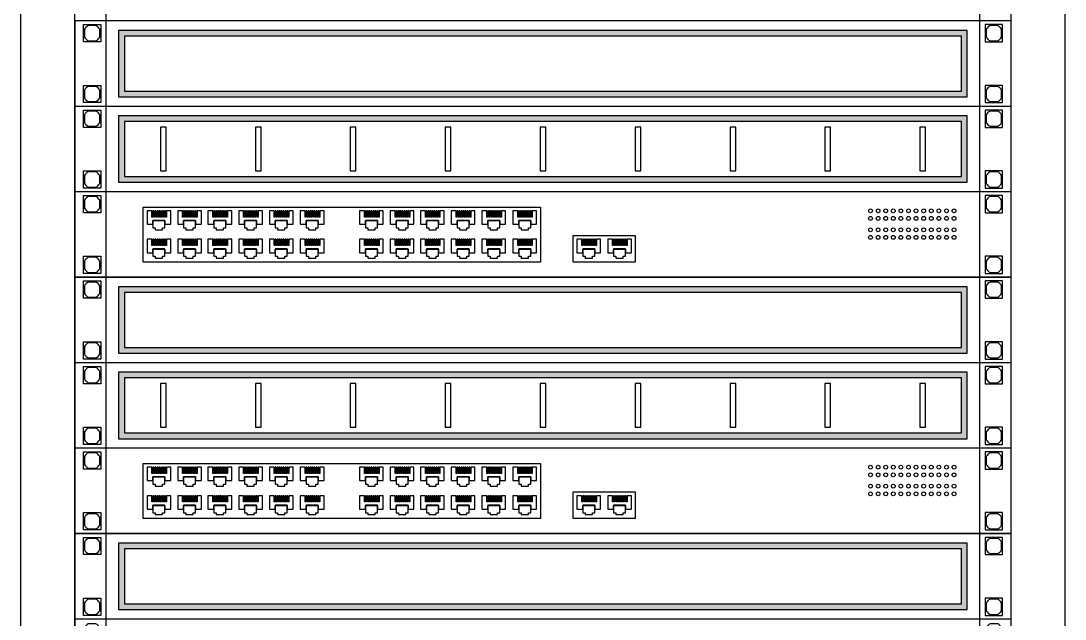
# Model space of a CAD drawing. Header units: millimetres. Extents: x 348.1 to 403.2, y 174.1 to 196.9.
# Drawn here: x 380.617 to 381.167, y 195.557 to 195.872 of the extents above; entities that cross this region are included whole.
import ezdxf

# ---------------------------------------------------------------- set-up
doc = ezdxf.new("R2010")
doc.units = ezdxf.units.MM
doc.layers.add('COTA', color=1, linetype='Continuous')

# ---------------------------------------------------------------- blocks, each defined once
blk = doc.blocks.new('GR39924')
for p, q in [((0, -1249.5), (0, -16.5)), ((28.5, -1249.5), (28.5, -16.5)), ((521.5, -1249.5), (521.5, -16.5)), ((550, -1249.5), (550, -16.5)), ((45, -1173.55), (45, -93.9)), ((505, -1173.55), (505, -93.9)), ((32.95, -365.5), (42.05, -365.5)), ((32.95, -374.6), (32.95, -365.5)), ((42.05, -365.5), (42.05, -374.6)), ((517.05, -365.5), (507.95, -365.5)), ((507.95, -365.5), (507.95, -374.6)), ((517.05, -374.6), (517.05, -365.5)), ((42.05, -374.6), (32.95, -374.6)), ((507.95, -374.6), (517.05, -374.6)), ((32.95, -397.5), (42.05, -397.5)), ((32.95, -406.6), (32.95, -397.5)), ((42.05, -397.5), (42.05, -406.6)), ((517.05, -397.5), (507.95, -397.5)), ((507.95, -397.5), (507.95, -406.6)), ((517.05, -406.6), (517.05, -397.5)), ((42.05, -406.6), (32.95, -406.6)), ((507.95, -406.6), (517.05, -406.6)), ((32.95, -410.5), (42.05, -410.5)), ((32.95, -419.6), (32.95, -410.5)), ((42.05, -410.5), (42.05, -419.6)), ((517.05, -410.5), (507.95, -410.5)), ((507.95, -410.5), (507.95, -419.6)), ((517.05, -419.6), (517.05, -410.5)), ((42.05, -419.6), (32.95, -419.6)), ((507.95, -419.6), (517.05, -419.6)), ((32.95, -442.5), (42.05, -442.5)), ((32.95, -451.6), (32.95, -442.5)), ((42.05, -442.5), (42.05, -451.6)), ((517.05, -442.5), (507.95, -442.5)), ((507.95, -442.5), (507.95, -451.6)), ((517.05, -451.6), (517.05, -442.5)), ((42.05, -451.6), (32.95, -451.6)), ((32.95, -455.5), (42.05, -455.5)), ((32.95, -464.6), (32.95, -455.5)), ((42.05, -455.5), (42.05, -464.6)), ((507.95, -451.6), (517.05, -451.6)), ((517.05, -455.5), (507.95, -455.5)), ((507.95, -455.5), (507.95, -464.6)), ((517.05, -464.6), (517.05, -455.5)), ((42.05, -464.6), (32.95, -464.6)), ((507.95, -464.6), (517.05, -464.6)), ((32.95, -487.5), (42.05, -487.5)), ((32.95, -496.6), (32.95, -487.5)), ((42.05, -487.5), (42.05, -496.6)), ((517.05, -487.5), (507.95, -487.5)), ((507.95, -487.5), (507.95, -496.6)), ((517.05, -496.6), (517.05, -487.5)), ((42.05, -496.6), (32.95, -496.6)), ((32.95, -500.5), (42.05, -500.5)), ((32.95, -509.6), (32.95, -500.5)), ((42.05, -500.5), (42.05, -509.6)), ((507.95, -496.6), (517.05, -496.6)), ((517.05, -500.5), (507.95, -500.5)), ((507.95, -500.5), (507.95, -509.6)), ((517.05, -509.6), (517.05, -500.5)), ((42.05, -509.6), (32.95, -509.6)), ((507.95, -509.6), (517.05, -509.6)), ((32.95, -532.5), (42.05, -532.5)), ((32.95, -541.6), (32.95, -532.5)), ((42.05, -532.5), (42.05, -541.6)), ((517.05, -532.5), (507.95, -532.5)), ((507.95, -532.5), (507.95, -541.6)), ((517.05, -541.6), (517.05, -532.5)), ((42.05, -541.6), (32.95, -541.6)), ((507.95, -541.6), (517.05, -541.6)), ((32.95, -545.5), (42.05, -545.5)), ((32.95, -554.6), (32.95, -545.5)), ((42.05, -545.5), (42.05, -554.6)), ((517.05, -545.5), (507.95, -545.5)), ((507.95, -545.5), (507.95, -554.6)), ((517.05, -554.6), (517.05, -545.5)), ((42.05, -554.6), (32.95, -554.6)), ((507.95, -554.6), (517.05, -554.6)), ((32.95, -577.5), (42.05, -577.5)), ((32.95, -586.6), (32.95, -577.5)), ((42.05, -577.5), (42.05, -586.6)), ((517.05, -577.5), (507.95, -577.5)), ((507.95, -577.5), (507.95, -586.6)), ((517.05, -586.6), (517.05, -577.5)), ((42.05, -586.6), (32.95, -586.6)), ((507.95, -586.6), (517.05, -586.6)), ((32.95, -590.5), (42.05, -590.5)), ((32.95, -599.6), (32.95, -590.5)), ((42.05, -590.5), (42.05, -599.6)), ((517.05, -590.5), (507.95, -590.5)), ((507.95, -590.5), (507.95, -599.6)), ((517.05, -599.6), (517.05, -590.5)), ((42.05, -599.6), (32.95, -599.6)), ((507.95, -599.6), (517.05, -599.6)), ((32.95, -622.5), (42.05, -622.5)), ((32.95, -631.6), (32.95, -622.5)), ((42.05, -622.5), (42.05, -631.6)), ((517.05, -622.5), (507.95, -622.5)), ((507.95, -622.5), (507.95, -631.6)), ((517.05, -631.6), (517.05, -622.5)), ((42.05, -631.6), (32.95, -631.6)), ((507.95, -631.6), (517.05, -631.6)), ((32.95, -635.5), (42.05, -635.5)), ((32.95, -644.6), (32.95, -635.5)), ((42.05, -635.5), (42.05, -644.6)), ((517.05, -635.5), (507.95, -635.5)), ((507.95, -635.5), (507.95, -644.6)), ((517.05, -644.6), (517.05, -635.5)), ((42.05, -644.6), (32.95, -644.6)), ((507.95, -644.6), (517.05, -644.6)), ((32.95, -667.5), (42.05, -667.5)), ((32.95, -676.6), (32.95, -667.5)), ((42.05, -667.5), (42.05, -676.6)), ((517.05, -667.5), (507.95, -667.5)), ((507.95, -667.5), (507.95, -676.6)), ((517.05, -676.6), (517.05, -667.5)), ((42.05, -676.6), (32.95, -676.6)), ((507.95, -676.6), (517.05, -676.6))]:
    blk.add_line(p, q)
blk = doc.blocks.new('Painel Fechamento 1U')
h = blk.add_hatch(color=256)
h.paths.add_polyline_path([(23, -5), (23, -40), (470, -40), (470, -5)])
h.paths.add_polyline_path([(467, -8), (467, -37), (26, -37), (26, -8)], flags=16)
for p, q in [((493, 0), (0, 0)), ((0, 0), (0, -45)), ((493, -45), (493, 0)), ((493, -45), (0, -45))]:
    blk.add_line(p, q)
for points in [[(5, -4.44), (5, -8.56, 0.156005), (6.94, -10.5), (11.06, -10.5, 0.156005), (13, -8.56), (13, -4.44, 0.156005), (11.06, -2.5), (6.94, -2.5, 0.156005)], [(480, -4.44), (480, -8.56, 0.156005), (481.94, -10.5), (486.06, -10.5, 0.156005), (488, -8.56), (488, -4.44, 0.156005), (486.06, -2.5), (481.94, -2.5, 0.156005)], [(5, -36.44), (5, -40.56, 0.156005), (6.94, -42.5), (11.06, -42.5, 0.156005), (13, -40.56), (13, -36.44, 0.156005), (11.06, -34.5), (6.94, -34.5, 0.156005)], [(480, -36.44), (480, -40.56, 0.156005), (481.94, -42.5), (486.06, -42.5, 0.156005), (488, -40.56), (488, -36.44, 0.156005), (486.06, -34.5), (481.94, -34.5, 0.156005)]]:
    blk.add_lwpolyline(points, format="xyb", close=True)
for points in [[(23, -40), (470, -40), (470, -5), (23, -5)], [(26, -37), (467, -37), (467, -8), (26, -8)]]:
    blk.add_lwpolyline(points, close=True)
blk = doc.blocks.new('376')
blk.add_blockref('Painel Fechamento 1U', (0, 0))
blk = doc.blocks.new('Organizador 1U')
h = blk.add_hatch(color=256)
h.paths.add_polyline_path([(23, -5), (23, -40), (470, -40), (470, -5)])
h.paths.add_polyline_path([(467, -8), (467, -37), (26, -37), (26, -8)], flags=16)
for p, q in [((493, 0), (0, 0)), ((0, 0), (0, -45)), ((493, -45), (493, 0)), ((493, -45), (0, -45))]:
    blk.add_line(p, q)
for points in [[(5, -4.44), (5, -8.56, 0.156005), (6.94, -10.5), (11.06, -10.5, 0.156005), (13, -8.56), (13, -4.44, 0.156005), (11.06, -2.5), (6.94, -2.5, 0.156005)], [(480, -4.44), (480, -8.56, 0.156005), (481.94, -10.5), (486.06, -10.5, 0.156005), (488, -8.56), (488, -4.44, 0.156005), (486.06, -2.5), (481.94, -2.5, 0.156005)], [(5, -36.44), (5, -40.56, 0.156005), (6.94, -42.5), (11.06, -42.5, 0.156005), (13, -40.56), (13, -36.44, 0.156005), (11.06, -34.5), (6.94, -34.5, 0.156005)], [(480, -36.44), (480, -40.56, 0.156005), (481.94, -42.5), (486.06, -42.5, 0.156005), (488, -40.56), (488, -36.44, 0.156005), (486.06, -34.5), (481.94, -34.5, 0.156005)]]:
    blk.add_lwpolyline(points, format="xyb", close=True)
for points in [[(23, -40), (470, -40), (470, -5), (23, -5)], [(26, -37), (467, -37), (467, -8), (26, -8)], [(45, -34), (48, -34), (48, -11), (45, -11)], [(95, -34), (98, -34), (98, -11), (95, -11)], [(145, -34), (148, -34), (148, -11), (145, -11)], [(195, -34), (198, -34), (198, -11), (195, -11)], [(245, -34), (248, -34), (248, -11), (245, -11)], [(295, -34), (298, -34), (298, -11), (295, -11)], [(345, -34), (348, -34), (348, -11), (345, -11)], [(395, -34), (398, -34), (398, -11), (395, -11)], [(445, -34), (448, -34), (448, -11), (445, -11)]]:
    blk.add_lwpolyline(points, close=True)
blk = doc.blocks.new('372')
blk.add_blockref('Organizador 1U', (0, 0))
blk = doc.blocks.new('Switch 24 Portas')
for points in [[(0, -45), (493, -45), (493, 0), (0, 0)], [(245.11, -36.99), (35.94, -36.99), (35.94, -8.01), (245.11, -8.01)], [(262.34, -23.01), (295.11, -23.01), (295.11, -36.99), (262.34, -36.99)]]:
    blk.add_lwpolyline(points, close=True)
for points in [[(5, -4.44), (5, -8.56, 0.156005), (6.94, -10.5), (11.06, -10.5, 0.156005), (13, -8.56), (13, -4.44, 0.156005), (11.06, -2.5), (6.94, -2.5, 0.156005)], [(480, -4.44), (480, -8.56, 0.156005), (481.94, -10.5), (486.06, -10.5, 0.156005), (488, -8.56), (488, -4.44, 0.156005), (486.06, -2.5), (481.94, -2.5, 0.156005)], [(5, -36.44), (5, -40.56, 0.156005), (6.94, -42.5), (11.06, -42.5, 0.156005), (13, -40.56), (13, -36.44, 0.156005), (11.06, -34.5), (6.94, -34.5, 0.156005)], [(480, -36.44), (480, -40.56, 0.156005), (481.94, -42.5), (486.06, -42.5, 0.156005), (488, -40.56), (488, -36.44, 0.156005), (486.06, -34.5), (481.94, -34.5, 0.156005)]]:
    blk.add_lwpolyline(points, format="xyb", close=True)
at = {"color": 7, "linetype": 'Continuous'}
for points in [[(47.36, -17.07), (50.43, -17.07), (50.43, -10.01), (48.21, -10.01), (48.21, -13.27), (47.69, -13.27), (47.69, -10.01), (47.18, -10.01), (47.18, -13.27), (46.67, -13.27), (46.67, -10.01), (46.16, -10.01), (46.16, -13.27), (45.65, -13.27), (45.65, -10.01), (45.13, -10.01), (45.13, -13.27), (44.62, -13.27), (44.62, -10.01), (44.09, -10.01), (44.09, -13.28), (43.57, -13.28), (43.57, -10.01), (43.06, -10.01), (43.06, -13.28), (42.55, -13.28), (42.55, -10.01), (42.04, -10.01), (42.04, -13.29), (41.53, -13.29), (41.53, -10.01), (41.01, -10.01), (41.01, -13.29), (40.5, -13.29), (40.5, -10.01), (37.94, -10.01), (37.94, -17.07), (41.01, -17.07), (41.01, -15.13), (47.36, -15.13)], [(63.54, -17.07), (66.61, -17.07), (66.61, -10.01), (64.38, -10.01), (64.38, -13.27), (63.87, -13.27), (63.87, -10.01), (63.36, -10.01), (63.36, -13.27), (62.85, -13.27), (62.85, -10.01), (62.34, -10.01), (62.34, -13.27), (61.82, -13.27), (61.82, -10.01), (61.31, -10.01), (61.31, -13.27), (60.8, -13.27), (60.8, -10.01), (60.26, -10.01), (60.26, -13.28), (59.75, -13.28), (59.75, -10.01), (59.24, -10.01), (59.24, -13.28), (58.73, -13.28), (58.73, -10.01), (58.21, -10.01), (58.21, -13.29), (57.7, -13.29), (57.7, -10.01), (57.19, -10.01), (57.19, -13.29), (56.68, -13.29), (56.68, -10.01), (54.12, -10.01), (54.12, -17.07), (57.19, -17.07), (57.19, -15.13), (63.54, -15.13)], [(79.47, -17.07), (82.54, -17.07), (82.54, -10.01), (80.31, -10.01), (80.31, -13.27), (79.8, -13.27), (79.8, -10.01), (79.29, -10.01), (79.29, -13.27), (78.77, -13.27), (78.77, -10.01), (78.26, -10.01), (78.26, -13.27), (77.75, -13.27), (77.75, -10.01), (77.24, -10.01), (77.24, -13.27), (76.73, -13.27), (76.73, -10.01), (76.19, -10.01), (76.19, -13.28), (75.68, -13.28), (75.68, -10.01), (75.17, -10.01), (75.17, -13.28), (74.65, -13.28), (74.65, -10.01), (74.14, -10.01), (74.14, -13.29), (73.63, -13.29), (73.63, -10.01), (73.12, -10.01), (73.12, -13.29), (72.61, -13.29), (72.61, -10.01), (70.05, -10.01), (70.05, -17.07), (73.12, -17.07), (73.12, -15.13), (79.47, -15.13)], [(95.64, -17.07), (98.71, -17.07), (98.71, -10.01), (96.49, -10.01), (96.49, -13.27), (95.98, -13.27), (95.98, -10.01), (95.46, -10.01), (95.46, -13.27), (94.95, -13.27), (94.95, -10.01), (94.44, -10.01), (94.44, -13.27), (93.93, -13.27), (93.93, -10.01), (93.42, -10.01), (93.42, -13.27), (92.9, -13.27), (92.9, -10.01), (92.37, -10.01), (92.37, -13.28), (91.85, -13.28), (91.85, -10.01), (91.34, -10.01), (91.34, -13.28), (90.83, -13.28), (90.83, -10.01), (90.32, -10.01), (90.32, -13.29), (89.81, -13.29), (89.81, -10.01), (89.29, -10.01), (89.29, -13.29), (88.78, -13.29), (88.78, -10.01), (86.22, -10.01), (86.22, -17.07), (89.29, -17.07), (89.29, -15.13), (95.64, -15.13)], [(111.82, -17.07), (114.89, -17.07), (114.89, -10.01), (112.66, -10.01), (112.66, -13.27), (112.15, -13.27), (112.15, -10.01), (111.64, -10.01), (111.64, -13.27), (111.13, -13.27), (111.13, -10.01), (110.62, -10.01), (110.62, -13.27), (110.1, -13.27), (110.1, -10.01), (109.59, -10.01), (109.59, -13.27), (109.08, -13.27), (109.08, -10.01), (108.54, -10.01), (108.54, -13.28), (108.03, -13.28), (108.03, -10.01), (107.52, -10.01), (107.52, -13.28), (107.01, -13.28), (107.01, -10.01), (106.49, -10.01), (106.49, -13.29), (105.98, -13.29), (105.98, -10.01), (105.47, -10.01), (105.47, -13.29), (104.96, -13.29), (104.96, -10.01), (102.4, -10.01), (102.4, -17.07), (105.47, -17.07), (105.47, -15.13), (111.82, -15.13)], [(128.1, -17.07), (131.17, -17.07), (131.17, -10.01), (128.94, -10.01), (128.94, -13.27), (128.43, -13.27), (128.43, -10.01), (127.92, -10.01), (127.92, -13.27), (127.41, -13.27), (127.41, -10.01), (126.89, -10.01), (126.89, -13.27), (126.38, -13.27), (126.38, -10.01), (125.87, -10.01), (125.87, -13.27), (125.36, -13.27), (125.36, -10.01), (124.82, -10.01), (124.82, -13.28), (124.31, -13.28), (124.31, -10.01), (123.8, -10.01), (123.8, -13.28), (123.29, -13.28), (123.29, -10.01), (122.77, -10.01), (122.77, -13.29), (122.26, -13.29), (122.26, -10.01), (121.75, -10.01), (121.75, -13.29), (121.24, -13.29), (121.24, -10.01), (118.68, -10.01), (118.68, -17.07), (121.75, -17.07), (121.75, -15.13), (128.1, -15.13)], [(159.3, -17.07), (162.38, -17.07), (162.38, -10.01), (160.15, -10.01), (160.15, -13.27), (159.64, -13.27), (159.64, -10.01), (159.12, -10.01), (159.12, -13.27), (158.61, -13.27), (158.61, -10.01), (158.1, -10.01), (158.1, -13.27), (157.59, -13.27), (157.59, -10.01), (157.08, -10.01), (157.08, -13.27), (156.57, -13.27), (156.57, -10.01), (156.03, -10.01), (156.03, -13.28), (155.52, -13.28), (155.52, -10.01), (155, -10.01), (155, -13.28), (154.49, -13.28), (154.49, -10.01), (153.98, -10.01), (153.98, -13.29), (153.47, -13.29), (153.47, -10.01), (152.96, -10.01), (152.96, -13.29), (152.44, -13.29), (152.44, -10.01), (149.88, -10.01), (149.88, -17.07), (152.96, -17.07), (152.96, -15.13), (159.3, -15.13)], [(175.48, -17.07), (178.55, -17.07), (178.55, -10.01), (176.32, -10.01), (176.32, -13.27), (175.81, -13.27), (175.81, -10.01), (175.3, -10.01), (175.3, -13.27), (174.79, -13.27), (174.79, -10.01), (174.28, -10.01), (174.28, -13.27), (173.77, -13.27), (173.77, -10.01), (173.25, -10.01), (173.25, -13.27), (172.74, -13.27), (172.74, -10.01), (172.2, -10.01), (172.2, -13.28), (171.69, -13.28), (171.69, -10.01), (171.18, -10.01), (171.18, -13.28), (170.67, -13.28), (170.67, -10.01), (170.16, -10.01), (170.16, -13.29), (169.64, -13.29), (169.64, -10.01), (169.13, -10.01), (169.13, -13.29), (168.62, -13.29), (168.62, -10.01), (166.06, -10.01), (166.06, -17.07), (169.13, -17.07), (169.13, -15.13), (175.48, -15.13)], [(191.41, -17.07), (194.48, -17.07), (194.48, -10.01), (192.25, -10.01), (192.25, -13.27), (191.74, -13.27), (191.74, -10.01), (191.23, -10.01), (191.23, -13.27), (190.72, -13.27), (190.72, -10.01), (190.21, -10.01), (190.21, -13.27), (189.69, -13.27), (189.69, -10.01), (189.18, -10.01), (189.18, -13.27), (188.67, -13.27), (188.67, -10.01), (188.13, -10.01), (188.13, -13.28), (187.62, -13.28), (187.62, -10.01), (187.11, -10.01), (187.11, -13.28), (186.6, -13.28), (186.6, -10.01), (186.08, -10.01), (186.08, -13.29), (185.57, -13.29), (185.57, -10.01), (185.06, -10.01), (185.06, -13.29), (184.55, -13.29), (184.55, -10.01), (181.99, -10.01), (181.99, -17.07), (185.06, -17.07), (185.06, -15.13), (191.41, -15.13)], [(207.58, -17.07), (210.66, -17.07), (210.66, -10.01), (208.43, -10.01), (208.43, -13.27), (207.92, -13.27), (207.92, -10.01), (207.41, -10.01), (207.41, -13.27), (206.89, -13.27), (206.89, -10.01), (206.38, -10.01), (206.38, -13.27), (205.87, -13.27), (205.87, -10.01), (205.36, -10.01), (205.36, -13.27), (204.85, -13.27), (204.85, -10.01), (204.31, -10.01), (204.31, -13.28), (203.8, -13.28), (203.8, -10.01), (203.28, -10.01), (203.28, -13.28), (202.77, -13.28), (202.77, -10.01), (202.26, -10.01), (202.26, -13.29), (201.75, -13.29), (201.75, -10.01), (201.24, -10.01), (201.24, -13.29), (200.73, -13.29), (200.73, -10.01), (198.17, -10.01), (198.17, -17.07), (201.24, -17.07), (201.24, -15.13), (207.58, -15.13)], [(223.76, -17.07), (226.83, -17.07), (226.83, -10.01), (224.61, -10.01), (224.61, -13.27), (224.09, -13.27), (224.09, -10.01), (223.58, -10.01), (223.58, -13.27), (223.07, -13.27), (223.07, -10.01), (222.56, -10.01), (222.56, -13.27), (222.05, -13.27), (222.05, -10.01), (221.53, -10.01), (221.53, -13.27), (221.02, -13.27), (221.02, -10.01), (220.48, -10.01), (220.48, -13.28), (219.97, -13.28), (219.97, -10.01), (219.46, -10.01), (219.46, -13.28), (218.95, -13.28), (218.95, -10.01), (218.44, -10.01), (218.44, -13.29), (217.93, -13.29), (217.93, -10.01), (217.41, -10.01), (217.41, -13.29), (216.9, -13.29), (216.9, -10.01), (214.34, -10.01), (214.34, -17.07), (217.41, -17.07), (217.41, -15.13), (223.76, -15.13)], [(240.04, -17.07), (243.11, -17.07), (243.11, -10.01), (240.88, -10.01), (240.88, -13.27), (240.37, -13.27), (240.37, -10.01), (239.86, -10.01), (239.86, -13.27), (239.35, -13.27), (239.35, -10.01), (238.84, -10.01), (238.84, -13.27), (238.33, -13.27), (238.33, -10.01), (237.81, -10.01), (237.81, -13.27), (237.3, -13.27), (237.3, -10.01), (236.76, -10.01), (236.76, -13.28), (236.25, -13.28), (236.25, -10.01), (235.74, -10.01), (235.74, -13.28), (235.23, -13.28), (235.23, -10.01), (234.72, -10.01), (234.72, -13.29), (234.2, -13.29), (234.2, -10.01), (233.69, -10.01), (233.69, -13.29), (233.18, -13.29), (233.18, -10.01), (230.62, -10.01), (230.62, -17.07), (233.69, -17.07), (233.69, -15.13), (240.04, -15.13)], [(41.01, -15.08), (41.01, -18.97), (42.24, -18.97), (42.24, -19.99), (46.13, -19.99), (46.13, -18.97), (47.36, -18.97), (47.36, -15.08)], [(57.19, -15.08), (57.19, -18.97), (58.42, -18.97), (58.42, -19.99), (62.31, -19.99), (62.31, -18.97), (63.54, -18.97), (63.54, -15.08)], [(73.12, -15.08), (73.12, -18.97), (74.35, -18.97), (74.35, -19.99), (78.24, -19.99), (78.24, -18.97), (79.47, -18.97), (79.47, -15.08)], [(89.29, -15.08), (89.29, -18.97), (90.52, -18.97), (90.52, -19.99), (94.41, -19.99), (94.41, -18.97), (95.64, -18.97), (95.64, -15.08)], [(105.47, -15.08), (105.47, -18.97), (106.7, -18.97), (106.7, -19.99), (110.59, -19.99), (110.59, -18.97), (111.82, -18.97), (111.82, -15.08)], [(121.75, -15.08), (121.75, -18.97), (122.98, -18.97), (122.98, -19.99), (126.87, -19.99), (126.87, -18.97), (128.1, -18.97), (128.1, -15.08)], [(152.96, -15.08), (152.96, -18.97), (154.18, -18.97), (154.18, -19.99), (158.08, -19.99), (158.08, -18.97), (159.3, -18.97), (159.3, -15.08)], [(169.13, -15.08), (169.13, -18.97), (170.36, -18.97), (170.36, -19.99), (174.25, -19.99), (174.25, -18.97), (175.48, -18.97), (175.48, -15.08)], [(185.06, -15.08), (185.06, -18.97), (186.29, -18.97), (186.29, -19.99), (190.18, -19.99), (190.18, -18.97), (191.41, -18.97), (191.41, -15.08)], [(201.24, -15.08), (201.24, -18.97), (202.47, -18.97), (202.47, -19.99), (206.36, -19.99), (206.36, -18.97), (207.58, -18.97), (207.58, -15.08)], [(217.41, -15.08), (217.41, -18.97), (218.64, -18.97), (218.64, -19.99), (222.53, -19.99), (222.53, -18.97), (223.76, -18.97), (223.76, -15.08)], [(233.69, -15.08), (233.69, -18.97), (234.92, -18.97), (234.92, -19.99), (238.81, -19.99), (238.81, -18.97), (240.04, -18.97), (240.04, -15.08)], [(47.36, -32.07), (50.43, -32.07), (50.43, -25.01), (48.21, -25.01), (48.21, -28.27), (47.69, -28.27), (47.69, -25.01), (47.18, -25.01), (47.18, -28.27), (46.67, -28.27), (46.67, -25.01), (46.16, -25.01), (46.16, -28.27), (45.65, -28.27), (45.65, -25.01), (45.13, -25.01), (45.13, -28.27), (44.62, -28.27), (44.62, -25.01), (44.09, -25.01), (44.09, -28.28), (43.57, -28.28), (43.57, -25.01), (43.06, -25.01), (43.06, -28.28), (42.55, -28.28), (42.55, -25.01), (42.04, -25.01), (42.04, -28.29), (41.53, -28.29), (41.53, -25.01), (41.01, -25.01), (41.01, -28.29), (40.5, -28.29), (40.5, -25.01), (37.94, -25.01), (37.94, -32.07), (41.01, -32.07), (41.01, -30.13), (47.36, -30.13)], [(63.54, -32.07), (66.61, -32.07), (66.61, -25.01), (64.38, -25.01), (64.38, -28.27), (63.87, -28.27), (63.87, -25.01), (63.36, -25.01), (63.36, -28.27), (62.85, -28.27), (62.85, -25.01), (62.34, -25.01), (62.34, -28.27), (61.82, -28.27), (61.82, -25.01), (61.31, -25.01), (61.31, -28.27), (60.8, -28.27), (60.8, -25.01), (60.26, -25.01), (60.26, -28.28), (59.75, -28.28), (59.75, -25.01), (59.24, -25.01), (59.24, -28.28), (58.73, -28.28), (58.73, -25.01), (58.21, -25.01), (58.21, -28.29), (57.7, -28.29), (57.7, -25.01), (57.19, -25.01), (57.19, -28.29), (56.68, -28.29), (56.68, -25.01), (54.12, -25.01), (54.12, -32.07), (57.19, -32.07), (57.19, -30.13), (63.54, -30.13)], [(79.47, -32.07), (82.54, -32.07), (82.54, -25.01), (80.31, -25.01), (80.31, -28.27), (79.8, -28.27), (79.8, -25.01), (79.29, -25.01), (79.29, -28.27), (78.77, -28.27), (78.77, -25.01), (78.26, -25.01), (78.26, -28.27), (77.75, -28.27), (77.75, -25.01), (77.24, -25.01), (77.24, -28.27), (76.73, -28.27), (76.73, -25.01), (76.19, -25.01), (76.19, -28.28), (75.68, -28.28), (75.68, -25.01), (75.17, -25.01), (75.17, -28.28), (74.65, -28.28), (74.65, -25.01), (74.14, -25.01), (74.14, -28.29), (73.63, -28.29), (73.63, -25.01), (73.12, -25.01), (73.12, -28.29), (72.61, -28.29), (72.61, -25.01), (70.05, -25.01), (70.05, -32.07), (73.12, -32.07), (73.12, -30.13), (79.47, -30.13)], [(95.64, -32.07), (98.71, -32.07), (98.71, -25.01), (96.49, -25.01), (96.49, -28.27), (95.98, -28.27), (95.98, -25.01), (95.46, -25.01), (95.46, -28.27), (94.95, -28.27), (94.95, -25.01), (94.44, -25.01), (94.44, -28.27), (93.93, -28.27), (93.93, -25.01), (93.42, -25.01), (93.42, -28.27), (92.9, -28.27), (92.9, -25.01), (92.37, -25.01), (92.37, -28.28), (91.85, -28.28), (91.85, -25.01), (91.34, -25.01), (91.34, -28.28), (90.83, -28.28), (90.83, -25.01), (90.32, -25.01), (90.32, -28.29), (89.81, -28.29), (89.81, -25.01), (89.29, -25.01), (89.29, -28.29), (88.78, -28.29), (88.78, -25.01), (86.22, -25.01), (86.22, -32.07), (89.29, -32.07), (89.29, -30.13), (95.64, -30.13)], [(111.82, -32.07), (114.89, -32.07), (114.89, -25.01), (112.66, -25.01), (112.66, -28.27), (112.15, -28.27), (112.15, -25.01), (111.64, -25.01), (111.64, -28.27), (111.13, -28.27), (111.13, -25.01), (110.62, -25.01), (110.62, -28.27), (110.1, -28.27), (110.1, -25.01), (109.59, -25.01), (109.59, -28.27), (109.08, -28.27), (109.08, -25.01), (108.54, -25.01), (108.54, -28.28), (108.03, -28.28), (108.03, -25.01), (107.52, -25.01), (107.52, -28.28), (107.01, -28.28), (107.01, -25.01), (106.49, -25.01), (106.49, -28.29), (105.98, -28.29), (105.98, -25.01), (105.47, -25.01), (105.47, -28.29), (104.96, -28.29), (104.96, -25.01), (102.4, -25.01), (102.4, -32.07), (105.47, -32.07), (105.47, -30.13), (111.82, -30.13)], [(128.1, -32.07), (131.17, -32.07), (131.17, -25.01), (128.94, -25.01), (128.94, -28.27), (128.43, -28.27), (128.43, -25.01), (127.92, -25.01), (127.92, -28.27), (127.41, -28.27), (127.41, -25.01), (126.89, -25.01), (126.89, -28.27), (126.38, -28.27), (126.38, -25.01), (125.87, -25.01), (125.87, -28.27), (125.36, -28.27), (125.36, -25.01), (124.82, -25.01), (124.82, -28.28), (124.31, -28.28), (124.31, -25.01), (123.8, -25.01), (123.8, -28.28), (123.29, -28.28), (123.29, -25.01), (122.77, -25.01), (122.77, -28.29), (122.26, -28.29), (122.26, -25.01), (121.75, -25.01), (121.75, -28.29), (121.24, -28.29), (121.24, -25.01), (118.68, -25.01), (118.68, -32.07), (121.75, -32.07), (121.75, -30.13), (128.1, -30.13)], [(159.3, -32.07), (162.38, -32.07), (162.38, -25.01), (160.15, -25.01), (160.15, -28.27), (159.64, -28.27), (159.64, -25.01), (159.12, -25.01), (159.12, -28.27), (158.61, -28.27), (158.61, -25.01), (158.1, -25.01), (158.1, -28.27), (157.59, -28.27), (157.59, -25.01), (157.08, -25.01), (157.08, -28.27), (156.57, -28.27), (156.57, -25.01), (156.03, -25.01), (156.03, -28.28), (155.52, -28.28), (155.52, -25.01), (155, -25.01), (155, -28.28), (154.49, -28.28), (154.49, -25.01), (153.98, -25.01), (153.98, -28.29), (153.47, -28.29), (153.47, -25.01), (152.96, -25.01), (152.96, -28.29), (152.44, -28.29), (152.44, -25.01), (149.88, -25.01), (149.88, -32.07), (152.96, -32.07), (152.96, -30.13), (159.3, -30.13)], [(175.48, -32.07), (178.55, -32.07), (178.55, -25.01), (176.32, -25.01), (176.32, -28.27), (175.81, -28.27), (175.81, -25.01), (175.3, -25.01), (175.3, -28.27), (174.79, -28.27), (174.79, -25.01), (174.28, -25.01), (174.28, -28.27), (173.77, -28.27), (173.77, -25.01), (173.25, -25.01), (173.25, -28.27), (172.74, -28.27), (172.74, -25.01), (172.2, -25.01), (172.2, -28.28), (171.69, -28.28), (171.69, -25.01), (171.18, -25.01), (171.18, -28.28), (170.67, -28.28), (170.67, -25.01), (170.16, -25.01), (170.16, -28.29), (169.64, -28.29), (169.64, -25.01), (169.13, -25.01), (169.13, -28.29), (168.62, -28.29), (168.62, -25.01), (166.06, -25.01), (166.06, -32.07), (169.13, -32.07), (169.13, -30.13), (175.48, -30.13)], [(191.41, -32.07), (194.48, -32.07), (194.48, -25.01), (192.25, -25.01), (192.25, -28.27), (191.74, -28.27), (191.74, -25.01), (191.23, -25.01), (191.23, -28.27), (190.72, -28.27), (190.72, -25.01), (190.21, -25.01), (190.21, -28.27), (189.69, -28.27), (189.69, -25.01), (189.18, -25.01), (189.18, -28.27), (188.67, -28.27), (188.67, -25.01), (188.13, -25.01), (188.13, -28.28), (187.62, -28.28), (187.62, -25.01), (187.11, -25.01), (187.11, -28.28), (186.6, -28.28), (186.6, -25.01), (186.08, -25.01), (186.08, -28.29), (185.57, -28.29), (185.57, -25.01), (185.06, -25.01), (185.06, -28.29), (184.55, -28.29), (184.55, -25.01), (181.99, -25.01), (181.99, -32.07), (185.06, -32.07), (185.06, -30.13), (191.41, -30.13)], [(207.58, -32.07), (210.66, -32.07), (210.66, -25.01), (208.43, -25.01), (208.43, -28.27), (207.92, -28.27), (207.92, -25.01), (207.41, -25.01), (207.41, -28.27), (206.89, -28.27), (206.89, -25.01), (206.38, -25.01), (206.38, -28.27), (205.87, -28.27), (205.87, -25.01), (205.36, -25.01), (205.36, -28.27), (204.85, -28.27), (204.85, -25.01), (204.31, -25.01), (204.31, -28.28), (203.8, -28.28), (203.8, -25.01), (203.28, -25.01), (203.28, -28.28), (202.77, -28.28), (202.77, -25.01), (202.26, -25.01), (202.26, -28.29), (201.75, -28.29), (201.75, -25.01), (201.24, -25.01), (201.24, -28.29), (200.73, -28.29), (200.73, -25.01), (198.17, -25.01), (198.17, -32.07), (201.24, -32.07), (201.24, -30.13), (207.58, -30.13)], [(223.76, -32.07), (226.83, -32.07), (226.83, -25.01), (224.61, -25.01), (224.61, -28.27), (224.09, -28.27), (224.09, -25.01), (223.58, -25.01), (223.58, -28.27), (223.07, -28.27), (223.07, -25.01), (222.56, -25.01), (222.56, -28.27), (222.05, -28.27), (222.05, -25.01), (221.53, -25.01), (221.53, -28.27), (221.02, -28.27), (221.02, -25.01), (220.48, -25.01), (220.48, -28.28), (219.97, -28.28), (219.97, -25.01), (219.46, -25.01), (219.46, -28.28), (218.95, -28.28), (218.95, -25.01), (218.44, -25.01), (218.44, -28.29), (217.93, -28.29), (217.93, -25.01), (217.41, -25.01), (217.41, -28.29), (216.9, -28.29), (216.9, -25.01), (214.34, -25.01), (214.34, -32.07), (217.41, -32.07), (217.41, -30.13), (223.76, -30.13)], [(240.04, -32.07), (243.11, -32.07), (243.11, -25.01), (240.88, -25.01), (240.88, -28.27), (240.37, -28.27), (240.37, -25.01), (239.86, -25.01), (239.86, -28.27), (239.35, -28.27), (239.35, -25.01), (238.84, -25.01), (238.84, -28.27), (238.33, -28.27), (238.33, -25.01), (237.81, -25.01), (237.81, -28.27), (237.3, -28.27), (237.3, -25.01), (236.76, -25.01), (236.76, -28.28), (236.25, -28.28), (236.25, -25.01), (235.74, -25.01), (235.74, -28.28), (235.23, -28.28), (235.23, -25.01), (234.72, -25.01), (234.72, -28.29), (234.2, -28.29), (234.2, -25.01), (233.69, -25.01), (233.69, -28.29), (233.18, -28.29), (233.18, -25.01), (230.62, -25.01), (230.62, -32.07), (233.69, -32.07), (233.69, -30.13), (240.04, -30.13)], [(273.76, -32.07), (276.83, -32.07), (276.83, -25.01), (274.61, -25.01), (274.61, -28.27), (274.09, -28.27), (274.09, -25.01), (273.58, -25.01), (273.58, -28.27), (273.07, -28.27), (273.07, -25.01), (272.56, -25.01), (272.56, -28.27), (272.05, -28.27), (272.05, -25.01), (271.53, -25.01), (271.53, -28.27), (271.02, -28.27), (271.02, -25.01), (270.48, -25.01), (270.48, -28.28), (269.97, -28.28), (269.97, -25.01), (269.46, -25.01), (269.46, -28.28), (268.95, -28.28), (268.95, -25.01), (268.44, -25.01), (268.44, -28.29), (267.93, -28.29), (267.93, -25.01), (267.41, -25.01), (267.41, -28.29), (266.9, -28.29), (266.9, -25.01), (264.34, -25.01), (264.34, -32.07), (267.41, -32.07), (267.41, -30.13), (273.76, -30.13)], [(290.04, -32.07), (293.11, -32.07), (293.11, -25.01), (290.88, -25.01), (290.88, -28.27), (290.37, -28.27), (290.37, -25.01), (289.86, -25.01), (289.86, -28.27), (289.35, -28.27), (289.35, -25.01), (288.84, -25.01), (288.84, -28.27), (288.33, -28.27), (288.33, -25.01), (287.81, -25.01), (287.81, -28.27), (287.3, -28.27), (287.3, -25.01), (286.76, -25.01), (286.76, -28.28), (286.25, -28.28), (286.25, -25.01), (285.74, -25.01), (285.74, -28.28), (285.23, -28.28), (285.23, -25.01), (284.72, -25.01), (284.72, -28.29), (284.2, -28.29), (284.2, -25.01), (283.69, -25.01), (283.69, -28.29), (283.18, -28.29), (283.18, -25.01), (280.62, -25.01), (280.62, -32.07), (283.69, -32.07), (283.69, -30.13), (290.04, -30.13)], [(41.01, -30.08), (41.01, -33.97), (42.24, -33.97), (42.24, -34.99), (46.13, -34.99), (46.13, -33.97), (47.36, -33.97), (47.36, -30.08)], [(57.19, -30.08), (57.19, -33.97), (58.42, -33.97), (58.42, -34.99), (62.31, -34.99), (62.31, -33.97), (63.54, -33.97), (63.54, -30.08)], [(73.12, -30.08), (73.12, -33.97), (74.35, -33.97), (74.35, -34.99), (78.24, -34.99), (78.24, -33.97), (79.47, -33.97), (79.47, -30.08)], [(89.29, -30.08), (89.29, -33.97), (90.52, -33.97), (90.52, -34.99), (94.41, -34.99), (94.41, -33.97), (95.64, -33.97), (95.64, -30.08)], [(105.47, -30.08), (105.47, -33.97), (106.7, -33.97), (106.7, -34.99), (110.59, -34.99), (110.59, -33.97), (111.82, -33.97), (111.82, -30.08)], [(121.75, -30.08), (121.75, -33.97), (122.98, -33.97), (122.98, -34.99), (126.87, -34.99), (126.87, -33.97), (128.1, -33.97), (128.1, -30.08)], [(152.96, -30.08), (152.96, -33.97), (154.18, -33.97), (154.18, -34.99), (158.08, -34.99), (158.08, -33.97), (159.3, -33.97), (159.3, -30.08)], [(169.13, -30.08), (169.13, -33.97), (170.36, -33.97), (170.36, -34.99), (174.25, -34.99), (174.25, -33.97), (175.48, -33.97), (175.48, -30.08)], [(185.06, -30.08), (185.06, -33.97), (186.29, -33.97), (186.29, -34.99), (190.18, -34.99), (190.18, -33.97), (191.41, -33.97), (191.41, -30.08)], [(201.24, -30.08), (201.24, -33.97), (202.47, -33.97), (202.47, -34.99), (206.36, -34.99), (206.36, -33.97), (207.58, -33.97), (207.58, -30.08)], [(217.41, -30.08), (217.41, -33.97), (218.64, -33.97), (218.64, -34.99), (222.53, -34.99), (222.53, -33.97), (223.76, -33.97), (223.76, -30.08)], [(233.69, -30.08), (233.69, -33.97), (234.92, -33.97), (234.92, -34.99), (238.81, -34.99), (238.81, -33.97), (240.04, -33.97), (240.04, -30.08)], [(267.41, -30.08), (267.41, -33.97), (268.64, -33.97), (268.64, -34.99), (272.53, -34.99), (272.53, -33.97), (273.76, -33.97), (273.76, -30.08)], [(283.69, -30.08), (283.69, -33.97), (284.92, -33.97), (284.92, -34.99), (288.81, -34.99), (288.81, -33.97), (290.04, -33.97), (290.04, -30.08)]]:
    blk.add_lwpolyline(points, close=True, dxfattribs=at)
for centre in [(419, -10), (423, -10), (427, -10), (431, -10), (435, -10), (439, -10), (443, -10), (447, -10), (451, -10), (455, -10), (459, -10), (463, -10), (419, -14), (423, -14), (427, -14), (431, -14), (435, -14), (439, -14), (443, -14), (447, -14), (451, -14), (455, -14), (459, -14), (463, -14), (419, -20), (423, -20), (427, -20), (431, -20), (435, -20), (439, -20), (443, -20), (447, -20), (451, -20), (455, -20), (459, -20), (463, -20), (419, -24), (423, -24), (427, -24), (431, -24), (435, -24), (439, -24), (443, -24), (447, -24), (451, -24), (455, -24), (459, -24), (463, -24)]:
    blk.add_circle(centre, 1)
blk = doc.blocks.new('389')
blk.add_blockref('Switch 24 Portas', (0, 0))

msp = doc.modelspace()

# ---------------------------------------------------------------- block references
at = {"layer": 'COTA', "xscale": 0.001, "yscale": 0.001, "zscale": 0.001}
for name, p in [('GR39924', (380.61664, 196.23545)), ('376', (380.64514, 195.8719)), ('372', (380.64514, 195.8269)), ('389', (380.64514, 195.7819)), ('376', (380.64514, 195.7369)), ('372', (380.64514, 195.6919)), ('389', (380.64514, 195.6469)), ('376', (380.64514, 195.6019)), ('372', (380.64514, 195.5569))]:
    msp.add_blockref(name, p, dxfattribs=at)

doc.saveas('drawing.dxf')
